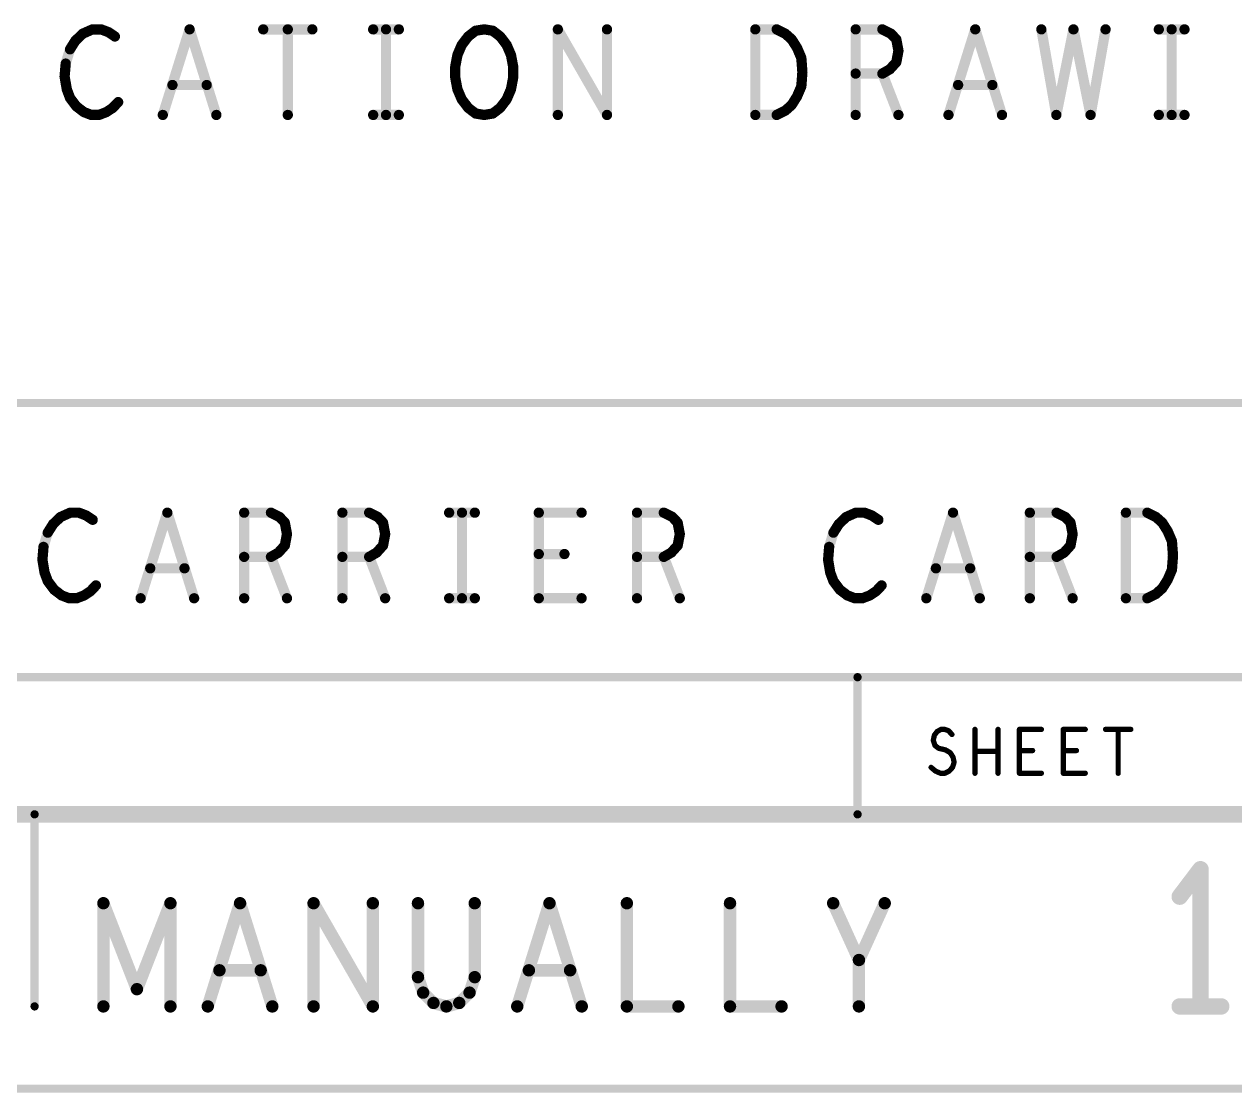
# Model space of a CAD drawing. Extents: x -14.2 to 19.9, y -5.2 to 16.9.
# Drawn here: x 15.581 to 17.788, y -5.155 to -3.207 of the extents above; entities that cross this region are included whole.
import ezdxf

# ---------------------------------------------------------------- set-up
doc = ezdxf.new("R2010")
doc.units = 0
doc.layers.get('0').update_dxf_attribs({"linetype": 'CONTINUOUS'})
doc.layers.add('FAB', color=2, linetype='CONTINUOUS')

# ---------------------------------------------------------------- blocks, each defined once
blk = doc.blocks.new('ROUND_105')
at = {"const_width": 0.0075}
blk.add_lwpolyline([(-0.00375, 0, 1), (0.00375, 0, 1)], format="xyb", close=True, dxfattribs=at)
blk = doc.blocks.new('ROUND_138')
at = {"const_width": 0.015}
blk.add_lwpolyline([(-0.0075, 0, 1), (0.0075, 0, 1)], format="xyb", close=True, dxfattribs=at)
blk = doc.blocks.new('ROUND_176')
at = {"const_width": 0.0048}
blk.add_lwpolyline([(-0.0024, 0, 1), (0.0024, 0, 1)], format="xyb", close=True, dxfattribs=at)
blk = doc.blocks.new('ROUND_177')
at = {"const_width": 0.00936}
blk.add_lwpolyline([(-0.00468, 0, 1), (0.00468, 0, 1)], format="xyb", close=True, dxfattribs=at)
blk = doc.blocks.new('ROUND_178')
at = {"const_width": 0.01128}
blk.add_lwpolyline([(-0.00564, 0, 1), (0.00564, 0, 1)], format="xyb", close=True, dxfattribs=at)

msp = doc.modelspace()

# ---------------------------------------------------------------- linework, layer by layer
at = {"layer": 'FAB'}
for points, const_width in [([(15.688, -3.2241), (15.6744, -3.2371)], 0.0187), ([(15.7056, -3.2163), (15.688, -3.2241)], 0.0187), ([(15.7212, -3.2163), (15.7056, -3.2163)], 0.0187), ([(15.7348, -3.2214), (15.7212, -3.2163)], 0.0187), ([(15.7465, -3.2293), (15.7348, -3.2214)], 0.0187), ([(15.8338, -3.3723), (15.8826, -3.2163)], 0.0187), ([(15.8826, -3.2163), (15.9314, -3.3723)], 0.0187), ([(16.0168, -3.2163), (16.1064, -3.2163)], 0.0187), ([(16.0616, -3.2163), (16.0616, -3.3723)], 0.0187), ([(16.2172, -3.2163), (16.264, -3.2163)], 0.0187), ([(16.2406, -3.2163), (16.2406, -3.3723)], 0.0187), ([(16.3786, -3.2448), (16.3904, -3.2293)], 0.0187), ([(16.3904, -3.2293), (16.404, -3.2188)], 0.0187), ([(16.404, -3.2188), (16.4196, -3.2163)], 0.0187), ([(16.4196, -3.2163), (16.4352, -3.2188)], 0.0187), ([(16.4352, -3.2188), (16.4488, -3.2293)], 0.0187), ([(16.4488, -3.2293), (16.4606, -3.2448)], 0.0187), ([(16.5538, -3.3723), (16.5538, -3.2163)], 0.0187), ([(16.5538, -3.2163), (16.6434, -3.3723)], 0.0187), ([(16.6434, -3.3723), (16.6434, -3.2163)], 0.0187), ([(16.9137, -3.3723), (16.9137, -3.2163)], 0.0187), ([(16.9137, -3.2163), (16.9527, -3.2163)], 0.0187), ([(16.9527, -3.2163), (16.9683, -3.2241)], 0.0187), ([(16.9683, -3.2241), (16.98, -3.2345)], 0.0187), ([(17.0966, -3.3723), (17.0966, -3.2163)], 0.0187), ([(17.0966, -3.2163), (17.1453, -3.2163)], 0.0187), ([(17.1453, -3.2163), (17.1609, -3.2241)], 0.0187), ([(17.1609, -3.2241), (17.1707, -3.2345)], 0.0187), ([(17.2658, -3.3723), (17.3146, -3.2163)], 0.0187), ([(17.3146, -3.2163), (17.3634, -3.3723)], 0.0187), ([(17.4351, -3.2163), (17.4624, -3.3723)], 0.0187), ([(17.4624, -3.3723), (17.4936, -3.2163)], 0.0187), ([(17.4936, -3.2163), (17.5248, -3.3723)], 0.0187), ([(17.5248, -3.3723), (17.5521, -3.2163)], 0.0187), ([(17.6492, -3.2163), (17.696, -3.2163)], 0.0187), ([(17.6726, -3.2163), (17.6726, -3.3723)], 0.0187), ([(15.6646, -3.2527), (15.6568, -3.2787)], 0.0187), ([(15.6744, -3.2371), (15.6646, -3.2527)], 0.0187), ([(16.3708, -3.263), (16.3786, -3.2448)], 0.0187), ([(16.4606, -3.2448), (16.4684, -3.263)], 0.0187), ([(16.98, -3.2345), (16.9898, -3.25)], 0.0187), ([(16.9898, -3.25), (16.9976, -3.2683)], 0.0187), ([(17.1707, -3.2345), (17.1746, -3.2553)], 0.0187), ([(16.3669, -3.2838), (16.3708, -3.263)], 0.0187), ([(16.4684, -3.263), (16.4723, -3.2838)], 0.0187), ([(16.9976, -3.2683), (16.9995, -3.2943)], 0.0187), ([(17.1746, -3.2553), (17.1707, -3.2761)], 0.0187), ([(15.6568, -3.2787), (15.6548, -3.3021)], 0.0187), ([(16.3669, -3.3047), (16.3669, -3.2838)], 0.0187), ([(16.4723, -3.2838), (16.4723, -3.3047)], 0.0187), ([(16.9995, -3.2943), (16.9976, -3.3203)], 0.0187), ([(17.1453, -3.2969), (17.0966, -3.2969)], 0.0187), ([(17.159, -3.289), (17.1453, -3.2969)], 0.0187), ([(17.1453, -3.2969), (17.1746, -3.3723)], 0.0187), ([(17.1707, -3.2761), (17.159, -3.289)], 0.0187), ([(15.6548, -3.3021), (15.6588, -3.3255)], 0.0187), ([(15.9138, -3.3177), (15.8514, -3.3177)], 0.0187), ([(16.3708, -3.3255), (16.3669, -3.3047)], 0.0187), ([(16.4723, -3.3047), (16.4684, -3.3255)], 0.0187), ([(17.3458, -3.3177), (17.2834, -3.3177)], 0.0187), ([(15.6588, -3.3255), (15.6646, -3.3411)], 0.0187), ([(15.6646, -3.3411), (15.6763, -3.3567)], 0.0187), ([(16.3786, -3.3437), (16.3708, -3.3255)], 0.0187), ([(16.4684, -3.3255), (16.4606, -3.3437)], 0.0187), ([(16.9898, -3.3385), (16.98, -3.3541)], 0.0187), ([(16.9976, -3.3203), (16.9898, -3.3385)], 0.0187), ([(15.6763, -3.3567), (15.69, -3.3671)], 0.0187), ([(15.7309, -3.3671), (15.7426, -3.3593)], 0.0187), ([(15.7426, -3.3593), (15.7524, -3.3489)], 0.0187), ([(16.3904, -3.3593), (16.3786, -3.3437)], 0.0187), ([(16.404, -3.3697), (16.3904, -3.3593)], 0.0187), ([(16.4488, -3.3593), (16.4352, -3.3697)], 0.0187), ([(16.4606, -3.3437), (16.4488, -3.3593)], 0.0187), ([(16.98, -3.3541), (16.9683, -3.3645)], 0.0187), ([(15.69, -3.3671), (15.7036, -3.3723)], 0.0187), ([(15.7036, -3.3723), (15.7172, -3.3723)], 0.0187), ([(15.7172, -3.3723), (15.7309, -3.3671)], 0.0187), ([(16.2172, -3.3723), (16.264, -3.3723)], 0.0187), ([(16.4196, -3.3723), (16.404, -3.3697)], 0.0187), ([(16.4352, -3.3697), (16.4196, -3.3723)], 0.0187), ([(16.9527, -3.3723), (16.9137, -3.3723)], 0.0187), ([(16.9683, -3.3645), (16.9527, -3.3723)], 0.0187), ([(17.6492, -3.3723), (17.696, -3.3723)], 0.0187), ([(13.7301, -3.8973), (18.8501, -3.8973)], 0.015), ([(15.6475, -4.1051), (15.6339, -4.1181)], 0.0187), ([(15.6651, -4.0973), (15.6475, -4.1051)], 0.0187), ([(15.6807, -4.0973), (15.6651, -4.0973)], 0.0187), ([(15.6943, -4.1025), (15.6807, -4.0973)], 0.0187), ([(15.706, -4.1103), (15.6943, -4.1025)], 0.0187), ([(15.7934, -4.2533), (15.8421, -4.0973)], 0.0187), ([(15.8421, -4.0973), (15.8909, -4.2533)], 0.0187), ([(15.9821, -4.2533), (15.9821, -4.0973)], 0.0187), ([(15.9821, -4.0973), (16.0309, -4.0973)], 0.0187), ([(16.0309, -4.0973), (16.0465, -4.1051)], 0.0187), ([(16.0465, -4.1051), (16.0562, -4.1155)], 0.0187), ([(16.1611, -4.2533), (16.1611, -4.0973)], 0.0187), ([(16.1611, -4.0973), (16.2099, -4.0973)], 0.0187), ([(16.2099, -4.0973), (16.2255, -4.1051)], 0.0187), ([(16.2255, -4.1051), (16.2352, -4.1155)], 0.0187), ([(16.3557, -4.0973), (16.4025, -4.0973)], 0.0187), ([(16.3791, -4.0973), (16.3791, -4.2533)], 0.0187), ([(16.5191, -4.2533), (16.5191, -4.0973)], 0.0187), ([(16.5191, -4.0973), (16.5971, -4.0973)], 0.0187), ([(16.6981, -4.2533), (16.6981, -4.0973)], 0.0187), ([(16.6981, -4.0973), (16.7469, -4.0973)], 0.0187), ([(16.7469, -4.0973), (16.7625, -4.1051)], 0.0187), ([(16.7625, -4.1051), (16.7722, -4.1155)], 0.0187), ([(17.0795, -4.1051), (17.0659, -4.1181)], 0.0187), ([(17.0971, -4.0973), (17.0795, -4.1051)], 0.0187), ([(17.1127, -4.0973), (17.0971, -4.0973)], 0.0187), ([(17.1263, -4.1025), (17.1127, -4.0973)], 0.0187), ([(17.138, -4.1103), (17.1263, -4.1025)], 0.0187), ([(17.2254, -4.2533), (17.2741, -4.0973)], 0.0187), ([(17.2741, -4.0973), (17.3229, -4.2533)], 0.0187), ([(17.4141, -4.2533), (17.4141, -4.0973)], 0.0187), ([(17.4141, -4.0973), (17.4629, -4.0973)], 0.0187), ([(17.4629, -4.0973), (17.4785, -4.1051)], 0.0187), ([(17.4785, -4.1051), (17.4882, -4.1155)], 0.0187), ([(17.5892, -4.2533), (17.5892, -4.0973)], 0.0187), ([(17.5892, -4.0973), (17.6282, -4.0973)], 0.0187), ([(17.6282, -4.0973), (17.6438, -4.1051)], 0.0187), ([(17.6438, -4.1051), (17.6555, -4.1155)], 0.0187), ([(15.6241, -4.1337), (15.6163, -4.1597)], 0.0187), ([(15.6339, -4.1181), (15.6241, -4.1337)], 0.0187), ([(16.0562, -4.1155), (16.0601, -4.1363)], 0.0187), ([(16.2352, -4.1155), (16.2391, -4.1363)], 0.0187), ([(16.7722, -4.1155), (16.7761, -4.1363)], 0.0187), ([(17.0561, -4.1337), (17.0483, -4.1597)], 0.0187), ([(17.0659, -4.1181), (17.0561, -4.1337)], 0.0187), ([(17.4882, -4.1155), (17.4921, -4.1363)], 0.0187), ([(17.6555, -4.1155), (17.6653, -4.1311)], 0.0187), ([(17.6653, -4.1311), (17.6731, -4.1493)], 0.0187), ([(16.0562, -4.1571), (16.0445, -4.1701)], 0.0187), ([(16.0601, -4.1363), (16.0562, -4.1571)], 0.0187), ([(16.2352, -4.1571), (16.2235, -4.1701)], 0.0187), ([(16.2391, -4.1363), (16.2352, -4.1571)], 0.0187), ([(16.7722, -4.1571), (16.7605, -4.1701)], 0.0187), ([(16.7761, -4.1363), (16.7722, -4.1571)], 0.0187), ([(17.4882, -4.1571), (17.4765, -4.1701)], 0.0187), ([(17.4921, -4.1363), (17.4882, -4.1571)], 0.0187), ([(17.6731, -4.1493), (17.675, -4.1753)], 0.0187), ([(15.6163, -4.1597), (15.6144, -4.1831)], 0.0187), ([(16.0309, -4.1779), (15.9821, -4.1779)], 0.0187), ([(16.0445, -4.1701), (16.0309, -4.1779)], 0.0187), ([(16.0309, -4.1779), (16.0601, -4.2533)], 0.0187), ([(16.2099, -4.1779), (16.1611, -4.1779)], 0.0187), ([(16.2235, -4.1701), (16.2099, -4.1779)], 0.0187), ([(16.2099, -4.1779), (16.2391, -4.2533)], 0.0187), ([(16.5659, -4.1727), (16.5191, -4.1727)], 0.0187), ([(16.7469, -4.1779), (16.6981, -4.1779)], 0.0187), ([(16.7605, -4.1701), (16.7469, -4.1779)], 0.0187), ([(16.7469, -4.1779), (16.7761, -4.2533)], 0.0187), ([(17.0483, -4.1597), (17.0464, -4.1831)], 0.0187), ([(17.4629, -4.1779), (17.4141, -4.1779)], 0.0187), ([(17.4765, -4.1701), (17.4629, -4.1779)], 0.0187), ([(17.4629, -4.1779), (17.4921, -4.2533)], 0.0187), ([(17.675, -4.1753), (17.6731, -4.2013)], 0.0187), ([(15.6144, -4.1831), (15.6183, -4.2065)], 0.0187), ([(15.8733, -4.1987), (15.8109, -4.1987)], 0.0187), ([(17.0464, -4.1831), (17.0503, -4.2065)], 0.0187), ([(17.3053, -4.1987), (17.2429, -4.1987)], 0.0187), ([(17.6731, -4.2013), (17.6653, -4.2195)], 0.0187), ([(15.6183, -4.2065), (15.6241, -4.2221)], 0.0187), ([(15.6241, -4.2221), (15.6358, -4.2377)], 0.0187), ([(17.0503, -4.2065), (17.0561, -4.2221)], 0.0187), ([(17.0561, -4.2221), (17.0678, -4.2377)], 0.0187), ([(17.6653, -4.2195), (17.6555, -4.2351)], 0.0187), ([(15.6358, -4.2377), (15.6495, -4.2481)], 0.0187), ([(15.6904, -4.2481), (15.7021, -4.2403)], 0.0187), ([(15.7021, -4.2403), (15.7119, -4.2299)], 0.0187), ([(17.0678, -4.2377), (17.0815, -4.2481)], 0.0187), ([(17.1224, -4.2481), (17.1341, -4.2403)], 0.0187), ([(17.1341, -4.2403), (17.1439, -4.2299)], 0.0187), ([(17.6438, -4.2455), (17.6282, -4.2533)], 0.0187), ([(17.6555, -4.2351), (17.6438, -4.2455)], 0.0187), ([(15.6495, -4.2481), (15.6631, -4.2533)], 0.0187), ([(15.6631, -4.2533), (15.6768, -4.2533)], 0.0187), ([(15.6768, -4.2533), (15.6904, -4.2481)], 0.0187), ([(16.3557, -4.2533), (16.4025, -4.2533)], 0.0187), ([(16.5971, -4.2533), (16.5191, -4.2533)], 0.0187), ([(17.0815, -4.2481), (17.0951, -4.2533)], 0.0187), ([(17.0951, -4.2533), (17.1088, -4.2533)], 0.0187), ([(17.1088, -4.2533), (17.1224, -4.2481)], 0.0187), ([(17.6282, -4.2533), (17.5892, -4.2533)], 0.0187), ([(13.7301, -4.3972), (18.8501, -4.3972)], 0.015), ([(17.1001, -4.6472), (17.1001, -4.3972)], 0.015), ([(17.2381, -4.5123), (17.2401, -4.5029)], 0.0096), ([(17.2401, -4.5029), (17.2451, -4.4963)], 0.0096), ([(17.2451, -4.4963), (17.2521, -4.4923)], 0.0096), ([(17.2521, -4.4923), (17.2591, -4.4923)], 0.0096), ([(17.2591, -4.4923), (17.2661, -4.4949)], 0.0096), ([(17.2661, -4.4949), (17.2721, -4.5016)], 0.0096), ([(17.3141, -4.5723), (17.3141, -4.4923)], 0.0096), ([(17.3561, -4.4923), (17.3561, -4.5723)], 0.0096), ([(17.3951, -4.5723), (17.3951, -4.4923)], 0.0096), ([(17.3951, -4.4923), (17.4351, -4.4923)], 0.0096), ([(17.4751, -4.5723), (17.4751, -4.4923)], 0.0096), ([(17.4751, -4.4923), (17.5151, -4.4923)], 0.0096), ([(17.5521, -4.4923), (17.5981, -4.4923)], 0.0096), ([(17.5751, -4.4923), (17.5751, -4.5723)], 0.0096), ([(17.2411, -4.5216), (17.2381, -4.5123)], 0.0096), ([(17.2481, -4.5269), (17.2411, -4.5216)], 0.0096), ([(17.2601, -4.5296), (17.2481, -4.5269)], 0.0096), ([(17.2691, -4.5349), (17.2601, -4.5296)], 0.0096), ([(17.2741, -4.5429), (17.2691, -4.5349)], 0.0096), ([(17.2761, -4.5522), (17.2741, -4.5429)], 0.0096), ([(17.3561, -4.5323), (17.3141, -4.5323)], 0.0096), ([(17.4191, -4.5309), (17.3951, -4.5309)], 0.0096), ([(17.4991, -4.5309), (17.4751, -4.5309)], 0.0096), ([(17.2341, -4.5616), (17.2421, -4.5683)], 0.0096), ([(17.2421, -4.5683), (17.2511, -4.5723)], 0.0096), ([(17.2591, -4.5723), (17.2671, -4.5683)], 0.0096), ([(17.2671, -4.5683), (17.2731, -4.5616)], 0.0096), ([(17.2731, -4.5616), (17.2761, -4.5522)], 0.0096), ([(17.2511, -4.5723), (17.2591, -4.5723)], 0.0096), ([(17.4351, -4.5723), (17.3951, -4.5723)], 0.0096), ([(17.5151, -4.5723), (17.4751, -4.5723)], 0.0096), ([(-13.1499, -4.6472), (18.8501, -4.6472)], 0.03), ([(15.6001, -4.6472), (15.6001, -4.9973)], 0.015), ([(17.7251, -4.7473), (17.6873, -4.7972)], 0.03), ([(17.7251, -4.9973), (17.7251, -4.7473)], 0.03), ([(15.7255, -4.9973), (15.7255, -4.8092)], 0.0226), ([(15.7255, -4.8092), (15.7866, -4.9659)], 0.0226), ([(15.7866, -4.9659), (15.8477, -4.8092)], 0.0226), ([(15.8477, -4.8092), (15.8477, -4.9973)], 0.0226), ([(15.9158, -4.9973), (15.9746, -4.8092)], 0.0226), ([(15.9746, -4.8092), (16.0334, -4.9973)], 0.0226), ([(16.1086, -4.9973), (16.1086, -4.8092)], 0.0226), ([(16.1086, -4.8092), (16.2166, -4.9973)], 0.0226), ([(16.2166, -4.9973), (16.2166, -4.8092)], 0.0226), ([(16.2989, -4.8092), (16.2989, -4.944)], 0.0226), ([(16.4023, -4.944), (16.4023, -4.8092)], 0.0226), ([(16.4798, -4.9973), (16.5386, -4.8092)], 0.0226), ([(16.5386, -4.8092), (16.5974, -4.9973)], 0.0226), ([(16.6796, -4.8092), (16.6796, -4.9973)], 0.0226), ([(16.8676, -4.8092), (16.8676, -4.9973)], 0.0226), ([(17.1026, -4.9127), (17.0556, -4.8092)], 0.0226), ([(17.1496, -4.8092), (17.1026, -4.9127)], 0.0226), ([(16.0122, -4.9315), (15.937, -4.9315)], 0.0226), ([(16.5762, -4.9315), (16.501, -4.9315)], 0.0226), ([(17.1026, -4.9973), (17.1026, -4.9127)], 0.0226), ([(16.2989, -4.944), (16.3083, -4.9722)], 0.0226), ([(16.3929, -4.9722), (16.4023, -4.944)], 0.0226), ([(16.3083, -4.9722), (16.3271, -4.991)], 0.0226), ([(16.3741, -4.991), (16.3929, -4.9722)], 0.0226), ([(16.3271, -4.991), (16.3506, -4.9973)], 0.0226), ([(16.3506, -4.9973), (16.3741, -4.991)], 0.0226), ([(16.6796, -4.9973), (16.7736, -4.9973)], 0.0226), ([(16.8676, -4.9973), (16.9616, -4.9973)], 0.0226), ([(17.6873, -4.9973), (17.7629, -4.9973)], 0.03), ([(19.8501, -5.1472), (-14.1499, -5.1472)], 0.015)]:
    msp.add_lwpolyline(points, dxfattribs=dict(at, const_width=const_width))

# ---------------------------------------------------------------- block references
for name, p in [('ROUND_177', (15.688, -3.2241)), ('ROUND_177', (15.688, -3.2241)), ('ROUND_177', (15.7056, -3.2163)), ('ROUND_177', (15.7056, -3.2163)), ('ROUND_177', (15.7212, -3.2163)), ('ROUND_177', (15.7212, -3.2163)), ('ROUND_177', (15.7348, -3.2214)), ('ROUND_177', (15.7348, -3.2214)), ('ROUND_177', (15.7465, -3.2293)), ('ROUND_177', (15.8826, -3.2163)), ('ROUND_177', (15.8826, -3.2163)), ('ROUND_177', (16.0168, -3.2163)), ('ROUND_177', (16.0616, -3.2163)), ('ROUND_177', (16.1064, -3.2163)), ('ROUND_177', (16.2172, -3.2163)), ('ROUND_177', (16.2406, -3.2163)), ('ROUND_177', (16.264, -3.2163)), ('ROUND_177', (16.3904, -3.2293)), ('ROUND_177', (16.3904, -3.2293)), ('ROUND_177', (16.404, -3.2188)), ('ROUND_177', (16.404, -3.2188)), ('ROUND_177', (16.4196, -3.2163)), ('ROUND_177', (16.4196, -3.2163)), ('ROUND_177', (16.4352, -3.2188)), ('ROUND_177', (16.4352, -3.2188)), ('ROUND_177', (16.4488, -3.2293)), ('ROUND_177', (16.4488, -3.2293)), ('ROUND_177', (16.5538, -3.2163)), ('ROUND_177', (16.5538, -3.2163)), ('ROUND_177', (16.6434, -3.2163)), ('ROUND_177', (16.9137, -3.2163)), ('ROUND_177', (16.9137, -3.2163)), ('ROUND_177', (16.9527, -3.2163)), ('ROUND_177', (16.9527, -3.2163)), ('ROUND_177', (16.9683, -3.2241)), ('ROUND_177', (16.9683, -3.2241)), ('ROUND_177', (17.0966, -3.2163)), ('ROUND_177', (17.0966, -3.2163)), ('ROUND_177', (17.1453, -3.2163)), ('ROUND_177', (17.1453, -3.2163)), ('ROUND_177', (17.1609, -3.2241)), ('ROUND_177', (17.1609, -3.2241)), ('ROUND_177', (17.3146, -3.2163)), ('ROUND_177', (17.3146, -3.2163)), ('ROUND_177', (17.4351, -3.2163)), ('ROUND_177', (17.4936, -3.2163)), ('ROUND_177', (17.4936, -3.2163)), ('ROUND_177', (17.5521, -3.2163)), ('ROUND_177', (17.6492, -3.2163)), ('ROUND_177', (17.6726, -3.2163)), ('ROUND_177', (17.696, -3.2163)), ('ROUND_177', (15.6646, -3.2527)), ('ROUND_177', (15.6646, -3.2527)), ('ROUND_177', (15.6744, -3.2371)), ('ROUND_177', (15.6744, -3.2371)), ('ROUND_177', (16.3786, -3.2448)), ('ROUND_177', (16.3786, -3.2448)), ('ROUND_177', (16.4606, -3.2448)), ('ROUND_177', (16.4606, -3.2448)), ('ROUND_177', (16.98, -3.2345)), ('ROUND_177', (16.98, -3.2345)), ('ROUND_177', (16.9898, -3.25)), ('ROUND_177', (16.9898, -3.25)), ('ROUND_177', (17.1707, -3.2345)), ('ROUND_177', (17.1707, -3.2345)), ('ROUND_177', (16.3708, -3.263)), ('ROUND_177', (16.3708, -3.263)), ('ROUND_177', (16.4684, -3.263)), ('ROUND_177', (16.4684, -3.263)), ('ROUND_177', (16.9976, -3.2683)), ('ROUND_177', (16.9976, -3.2683)), ('ROUND_177', (17.1746, -3.2553)), ('ROUND_177', (17.1746, -3.2553)), ('ROUND_177', (15.6568, -3.2787)), ('ROUND_177', (15.6568, -3.2787)), ('ROUND_177', (16.3669, -3.2838)), ('ROUND_177', (16.3669, -3.2838)), ('ROUND_177', (16.4723, -3.2838)), ('ROUND_177', (16.4723, -3.2838)), ('ROUND_177', (16.9995, -3.2943)), ('ROUND_177', (16.9995, -3.2943)), ('ROUND_177', (17.0966, -3.2969)), ('ROUND_177', (17.1453, -3.2969)), ('ROUND_177', (17.1453, -3.2969)), ('ROUND_177', (17.1453, -3.2969)), ('ROUND_177', (17.159, -3.289)), ('ROUND_177', (17.159, -3.289)), ('ROUND_177', (17.1707, -3.2761)), ('ROUND_177', (17.1707, -3.2761)), ('ROUND_177', (15.6548, -3.3021)), ('ROUND_177', (15.6548, -3.3021)), ('ROUND_177', (15.8514, -3.3177)), ('ROUND_177', (15.9138, -3.3177)), ('ROUND_177', (16.3669, -3.3047)), ('ROUND_177', (16.3669, -3.3047)), ('ROUND_177', (16.4723, -3.3047)), ('ROUND_177', (16.4723, -3.3047)), ('ROUND_177', (17.2834, -3.3177)), ('ROUND_177', (17.3458, -3.3177)), ('ROUND_177', (15.6588, -3.3255)), ('ROUND_177', (15.6588, -3.3255)), ('ROUND_177', (15.6646, -3.3411)), ('ROUND_177', (15.6646, -3.3411)), ('ROUND_177', (16.3708, -3.3255)), ('ROUND_177', (16.3708, -3.3255)), ('ROUND_177', (16.4684, -3.3255)), ('ROUND_177', (16.4684, -3.3255)), ('ROUND_177', (16.9898, -3.3385)), ('ROUND_177', (16.9898, -3.3385)), ('ROUND_177', (16.9976, -3.3203)), ('ROUND_177', (16.9976, -3.3203)), ('ROUND_177', (15.6763, -3.3567)), ('ROUND_177', (15.6763, -3.3567)), ('ROUND_177', (15.7426, -3.3593)), ('ROUND_177', (15.7426, -3.3593)), ('ROUND_177', (15.7524, -3.3489)), ('ROUND_177', (16.3786, -3.3437)), ('ROUND_177', (16.3786, -3.3437)), ('ROUND_177', (16.3904, -3.3593)), ('ROUND_177', (16.3904, -3.3593)), ('ROUND_177', (16.4488, -3.3593)), ('ROUND_177', (16.4488, -3.3593)), ('ROUND_177', (16.4606, -3.3437)), ('ROUND_177', (16.4606, -3.3437)), ('ROUND_177', (16.98, -3.3541)), ('ROUND_177', (16.98, -3.3541)), ('ROUND_177', (15.69, -3.3671)), ('ROUND_177', (15.69, -3.3671)), ('ROUND_177', (15.7036, -3.3723)), ('ROUND_177', (15.7036, -3.3723)), ('ROUND_177', (15.7172, -3.3723)), ('ROUND_177', (15.7172, -3.3723)), ('ROUND_177', (15.7309, -3.3671)), ('ROUND_177', (15.7309, -3.3671)), ('ROUND_177', (15.8338, -3.3723)), ('ROUND_177', (15.9314, -3.3723)), ('ROUND_177', (16.0616, -3.3723)), ('ROUND_177', (16.2172, -3.3723)), ('ROUND_177', (16.2406, -3.3723)), ('ROUND_177', (16.264, -3.3723)), ('ROUND_177', (16.404, -3.3697)), ('ROUND_177', (16.404, -3.3697)), ('ROUND_177', (16.4196, -3.3723)), ('ROUND_177', (16.4196, -3.3723)), ('ROUND_177', (16.4352, -3.3697)), ('ROUND_177', (16.4352, -3.3697)), ('ROUND_177', (16.5538, -3.3723)), ('ROUND_177', (16.6434, -3.3723)), ('ROUND_177', (16.6434, -3.3723)), ('ROUND_177', (16.9137, -3.3723)), ('ROUND_177', (16.9137, -3.3723)), ('ROUND_177', (16.9527, -3.3723)), ('ROUND_177', (16.9527, -3.3723)), ('ROUND_177', (16.9683, -3.3645)), ('ROUND_177', (16.9683, -3.3645)), ('ROUND_177', (17.0966, -3.3723)), ('ROUND_177', (17.1746, -3.3723)), ('ROUND_177', (17.2658, -3.3723)), ('ROUND_177', (17.3634, -3.3723)), ('ROUND_177', (17.4624, -3.3723)), ('ROUND_177', (17.4624, -3.3723)), ('ROUND_177', (17.5248, -3.3723)), ('ROUND_177', (17.5248, -3.3723)), ('ROUND_177', (17.6492, -3.3723)), ('ROUND_177', (17.6726, -3.3723)), ('ROUND_177', (17.696, -3.3723)), ('ROUND_177', (15.6475, -4.1051)), ('ROUND_177', (15.6475, -4.1051)), ('ROUND_177', (15.6651, -4.0973)), ('ROUND_177', (15.6651, -4.0973)), ('ROUND_177', (15.6807, -4.0973)), ('ROUND_177', (15.6807, -4.0973)), ('ROUND_177', (15.6943, -4.1025)), ('ROUND_177', (15.6943, -4.1025)), ('ROUND_177', (15.706, -4.1103)), ('ROUND_177', (15.8421, -4.0973)), ('ROUND_177', (15.8421, -4.0973)), ('ROUND_177', (15.9821, -4.0973)), ('ROUND_177', (15.9821, -4.0973)), ('ROUND_177', (16.0309, -4.0973)), ('ROUND_177', (16.0309, -4.0973)), ('ROUND_177', (16.0465, -4.1051)), ('ROUND_177', (16.0465, -4.1051)), ('ROUND_177', (16.1611, -4.0973)), ('ROUND_177', (16.1611, -4.0973)), ('ROUND_177', (16.2099, -4.0973)), ('ROUND_177', (16.2099, -4.0973)), ('ROUND_177', (16.2255, -4.1051)), ('ROUND_177', (16.2255, -4.1051)), ('ROUND_177', (16.3557, -4.0973)), ('ROUND_177', (16.3791, -4.0973)), ('ROUND_177', (16.4025, -4.0973)), ('ROUND_177', (16.5191, -4.0973)), ('ROUND_177', (16.5191, -4.0973)), ('ROUND_177', (16.5971, -4.0973)), ('ROUND_177', (16.6981, -4.0973)), ('ROUND_177', (16.6981, -4.0973)), ('ROUND_177', (16.7469, -4.0973)), ('ROUND_177', (16.7469, -4.0973)), ('ROUND_177', (16.7625, -4.1051)), ('ROUND_177', (16.7625, -4.1051)), ('ROUND_177', (17.0795, -4.1051)), ('ROUND_177', (17.0795, -4.1051)), ('ROUND_177', (17.0971, -4.0973)), ('ROUND_177', (17.0971, -4.0973)), ('ROUND_177', (17.1127, -4.0973)), ('ROUND_177', (17.1127, -4.0973)), ('ROUND_177', (17.1263, -4.1025)), ('ROUND_177', (17.1263, -4.1025)), ('ROUND_177', (17.138, -4.1103)), ('ROUND_177', (17.2741, -4.0973)), ('ROUND_177', (17.2741, -4.0973)), ('ROUND_177', (17.4141, -4.0973)), ('ROUND_177', (17.4141, -4.0973)), ('ROUND_177', (17.4629, -4.0973)), ('ROUND_177', (17.4629, -4.0973)), ('ROUND_177', (17.4785, -4.1051)), ('ROUND_177', (17.4785, -4.1051)), ('ROUND_177', (17.5892, -4.0973)), ('ROUND_177', (17.5892, -4.0973)), ('ROUND_177', (17.6282, -4.0973)), ('ROUND_177', (17.6282, -4.0973)), ('ROUND_177', (17.6438, -4.1051)), ('ROUND_177', (17.6438, -4.1051)), ('ROUND_177', (15.6241, -4.1337)), ('ROUND_177', (15.6241, -4.1337)), ('ROUND_177', (15.6339, -4.1181)), ('ROUND_177', (15.6339, -4.1181)), ('ROUND_177', (16.0562, -4.1155)), ('ROUND_177', (16.0562, -4.1155)), ('ROUND_177', (16.2352, -4.1155)), ('ROUND_177', (16.2352, -4.1155)), ('ROUND_177', (16.7722, -4.1155)), ('ROUND_177', (16.7722, -4.1155)), ('ROUND_177', (17.0561, -4.1337)), ('ROUND_177', (17.0561, -4.1337)), ('ROUND_177', (17.0659, -4.1181)), ('ROUND_177', (17.0659, -4.1181)), ('ROUND_177', (17.4882, -4.1155)), ('ROUND_177', (17.4882, -4.1155)), ('ROUND_177', (17.6555, -4.1155)), ('ROUND_177', (17.6555, -4.1155)), ('ROUND_177', (17.6653, -4.1311)), ('ROUND_177', (17.6653, -4.1311)), ('ROUND_177', (16.0562, -4.1571)), ('ROUND_177', (16.0562, -4.1571)), ('ROUND_177', (16.0601, -4.1363)), ('ROUND_177', (16.0601, -4.1363)), ('ROUND_177', (16.2352, -4.1571)), ('ROUND_177', (16.2352, -4.1571)), ('ROUND_177', (16.2391, -4.1363)), ('ROUND_177', (16.2391, -4.1363)), ('ROUND_177', (16.7722, -4.1571)), ('ROUND_177', (16.7722, -4.1571)), ('ROUND_177', (16.7761, -4.1363)), ('ROUND_177', (16.7761, -4.1363)), ('ROUND_177', (17.4882, -4.1571)), ('ROUND_177', (17.4882, -4.1571)), ('ROUND_177', (17.4921, -4.1363)), ('ROUND_177', (17.4921, -4.1363)), ('ROUND_177', (17.6731, -4.1493)), ('ROUND_177', (17.6731, -4.1493)), ('ROUND_177', (15.6163, -4.1597)), ('ROUND_177', (15.6163, -4.1597)), ('ROUND_177', (15.9821, -4.1779)), ('ROUND_177', (16.0309, -4.1779)), ('ROUND_177', (16.0309, -4.1779)), ('ROUND_177', (16.0309, -4.1779)), ('ROUND_177', (16.0445, -4.1701)), ('ROUND_177', (16.0445, -4.1701)), ('ROUND_177', (16.1611, -4.1779)), ('ROUND_177', (16.2099, -4.1779)), ('ROUND_177', (16.2099, -4.1779)), ('ROUND_177', (16.2099, -4.1779)), ('ROUND_177', (16.2235, -4.1701)), ('ROUND_177', (16.2235, -4.1701)), ('ROUND_177', (16.5191, -4.1727)), ('ROUND_177', (16.5659, -4.1727)), ('ROUND_177', (16.6981, -4.1779)), ('ROUND_177', (16.7469, -4.1779)), ('ROUND_177', (16.7469, -4.1779)), ('ROUND_177', (16.7469, -4.1779)), ('ROUND_177', (16.7605, -4.1701)), ('ROUND_177', (16.7605, -4.1701)), ('ROUND_177', (17.0483, -4.1597)), ('ROUND_177', (17.0483, -4.1597)), ('ROUND_177', (17.4141, -4.1779)), ('ROUND_177', (17.4629, -4.1779)), ('ROUND_177', (17.4629, -4.1779)), ('ROUND_177', (17.4629, -4.1779)), ('ROUND_177', (17.4765, -4.1701)), ('ROUND_177', (17.4765, -4.1701)), ('ROUND_177', (17.675, -4.1753)), ('ROUND_177', (17.675, -4.1753)), ('ROUND_177', (15.6144, -4.1831)), ('ROUND_177', (15.6144, -4.1831)), ('ROUND_177', (15.8109, -4.1987)), ('ROUND_177', (15.8733, -4.1987)), ('ROUND_177', (17.0464, -4.1831)), ('ROUND_177', (17.0464, -4.1831)), ('ROUND_177', (17.2429, -4.1987)), ('ROUND_177', (17.3053, -4.1987)), ('ROUND_177', (17.6731, -4.2013)), ('ROUND_177', (17.6731, -4.2013)), ('ROUND_177', (15.6183, -4.2065)), ('ROUND_177', (15.6183, -4.2065)), ('ROUND_177', (15.6241, -4.2221)), ('ROUND_177', (15.6241, -4.2221)), ('ROUND_177', (17.0503, -4.2065)), ('ROUND_177', (17.0503, -4.2065)), ('ROUND_177', (17.0561, -4.2221)), ('ROUND_177', (17.0561, -4.2221)), ('ROUND_177', (17.6653, -4.2195)), ('ROUND_177', (17.6653, -4.2195)), ('ROUND_177', (15.6358, -4.2377)), ('ROUND_177', (15.6358, -4.2377)), ('ROUND_177', (15.7021, -4.2403)), ('ROUND_177', (15.7021, -4.2403)), ('ROUND_177', (15.7119, -4.2299)), ('ROUND_177', (17.0678, -4.2377)), ('ROUND_177', (17.0678, -4.2377)), ('ROUND_177', (17.1341, -4.2403)), ('ROUND_177', (17.1341, -4.2403)), ('ROUND_177', (17.1439, -4.2299)), ('ROUND_177', (17.6438, -4.2455)), ('ROUND_177', (17.6438, -4.2455)), ('ROUND_177', (17.6555, -4.2351)), ('ROUND_177', (17.6555, -4.2351)), ('ROUND_177', (15.6495, -4.2481)), ('ROUND_177', (15.6495, -4.2481)), ('ROUND_177', (15.6631, -4.2533)), ('ROUND_177', (15.6631, -4.2533)), ('ROUND_177', (15.6768, -4.2533)), ('ROUND_177', (15.6768, -4.2533)), ('ROUND_177', (15.6904, -4.2481)), ('ROUND_177', (15.6904, -4.2481)), ('ROUND_177', (15.7934, -4.2533)), ('ROUND_177', (15.8909, -4.2533)), ('ROUND_177', (15.9821, -4.2533)), ('ROUND_177', (16.0601, -4.2533)), ('ROUND_177', (16.1611, -4.2533)), ('ROUND_177', (16.2391, -4.2533)), ('ROUND_177', (16.3557, -4.2533)), ('ROUND_177', (16.3791, -4.2533)), ('ROUND_177', (16.4025, -4.2533)), ('ROUND_177', (16.5191, -4.2533)), ('ROUND_177', (16.5191, -4.2533)), ('ROUND_177', (16.5971, -4.2533)), ('ROUND_177', (16.6981, -4.2533)), ('ROUND_177', (16.7761, -4.2533)), ('ROUND_177', (17.0815, -4.2481)), ('ROUND_177', (17.0815, -4.2481)), ('ROUND_177', (17.0951, -4.2533)), ('ROUND_177', (17.0951, -4.2533)), ('ROUND_177', (17.1088, -4.2533)), ('ROUND_177', (17.1088, -4.2533)), ('ROUND_177', (17.1224, -4.2481)), ('ROUND_177', (17.1224, -4.2481)), ('ROUND_177', (17.2254, -4.2533)), ('ROUND_177', (17.3229, -4.2533)), ('ROUND_177', (17.4141, -4.2533)), ('ROUND_177', (17.4921, -4.2533)), ('ROUND_177', (17.5892, -4.2533)), ('ROUND_177', (17.5892, -4.2533)), ('ROUND_177', (17.6282, -4.2533)), ('ROUND_177', (17.6282, -4.2533)), ('ROUND_105', (17.1001, -4.3972)), ('ROUND_176', (17.2401, -4.5029)), ('ROUND_176', (17.2401, -4.5029)), ('ROUND_176', (17.2451, -4.4963)), ('ROUND_176', (17.2451, -4.4963)), ('ROUND_176', (17.2521, -4.4923)), ('ROUND_176', (17.2521, -4.4923)), ('ROUND_176', (17.2591, -4.4923)), ('ROUND_176', (17.2591, -4.4923)), ('ROUND_176', (17.2661, -4.4949)), ('ROUND_176', (17.2661, -4.4949)), ('ROUND_176', (17.2721, -4.5016)), ('ROUND_176', (17.3141, -4.4923)), ('ROUND_176', (17.3561, -4.4923)), ('ROUND_176', (17.3951, -4.4923)), ('ROUND_176', (17.3951, -4.4923)), ('ROUND_176', (17.4351, -4.4923)), ('ROUND_176', (17.4751, -4.4923)), ('ROUND_176', (17.4751, -4.4923)), ('ROUND_176', (17.5151, -4.4923)), ('ROUND_176', (17.5521, -4.4923)), ('ROUND_176', (17.5751, -4.4923)), ('ROUND_176', (17.5981, -4.4923)), ('ROUND_176', (17.2381, -4.5123)), ('ROUND_176', (17.2381, -4.5123)), ('ROUND_176', (17.2411, -4.5216)), ('ROUND_176', (17.2411, -4.5216)), ('ROUND_176', (17.2481, -4.5269)), ('ROUND_176', (17.2481, -4.5269)), ('ROUND_176', (17.2601, -4.5296)), ('ROUND_176', (17.2601, -4.5296)), ('ROUND_176', (17.2691, -4.5349)), ('ROUND_176', (17.2691, -4.5349)), ('ROUND_176', (17.2741, -4.5429)), ('ROUND_176', (17.2741, -4.5429)), ('ROUND_176', (17.3141, -4.5323)), ('ROUND_176', (17.3561, -4.5323)), ('ROUND_176', (17.3951, -4.5309)), ('ROUND_176', (17.4191, -4.5309)), ('ROUND_176', (17.4751, -4.5309)), ('ROUND_176', (17.4991, -4.5309)), ('ROUND_176', (17.2341, -4.5616)), ('ROUND_176', (17.2421, -4.5683)), ('ROUND_176', (17.2421, -4.5683)), ('ROUND_176', (17.2671, -4.5683)), ('ROUND_176', (17.2671, -4.5683)), ('ROUND_176', (17.2731, -4.5616)), ('ROUND_176', (17.2731, -4.5616)), ('ROUND_176', (17.2761, -4.5522)), ('ROUND_176', (17.2761, -4.5522)), ('ROUND_176', (17.2511, -4.5723)), ('ROUND_176', (17.2511, -4.5723)), ('ROUND_176', (17.2591, -4.5723)), ('ROUND_176', (17.2591, -4.5723)), ('ROUND_176', (17.3141, -4.5723)), ('ROUND_176', (17.3561, -4.5723)), ('ROUND_176', (17.3951, -4.5723)), ('ROUND_176', (17.3951, -4.5723)), ('ROUND_176', (17.4351, -4.5723)), ('ROUND_176', (17.4751, -4.5723)), ('ROUND_176', (17.4751, -4.5723)), ('ROUND_176', (17.5151, -4.5723)), ('ROUND_176', (17.5751, -4.5723)), ('ROUND_105', (15.6001, -4.6472)), ('ROUND_105', (17.1001, -4.6472)), ('ROUND_138', (17.7251, -4.7473)), ('ROUND_138', (17.7251, -4.7473)), ('ROUND_138', (17.6873, -4.7972)), ('ROUND_178', (15.7255, -4.8092)), ('ROUND_178', (15.7255, -4.8092)), ('ROUND_178', (15.8477, -4.8092)), ('ROUND_178', (15.8477, -4.8092)), ('ROUND_178', (15.9746, -4.8092)), ('ROUND_178', (15.9746, -4.8092)), ('ROUND_178', (16.1086, -4.8092)), ('ROUND_178', (16.1086, -4.8092)), ('ROUND_178', (16.2166, -4.8092)), ('ROUND_178', (16.2989, -4.8092)), ('ROUND_178', (16.4023, -4.8092)), ('ROUND_178', (16.5386, -4.8092)), ('ROUND_178', (16.5386, -4.8092)), ('ROUND_178', (16.6796, -4.8092)), ('ROUND_178', (16.8676, -4.8092)), ('ROUND_178', (17.0556, -4.8092)), ('ROUND_178', (17.1496, -4.8092)), ('ROUND_178', (15.937, -4.9315)), ('ROUND_178', (16.0122, -4.9315)), ('ROUND_178', (16.501, -4.9315)), ('ROUND_178', (16.5762, -4.9315)), ('ROUND_178', (17.1026, -4.9127)), ('ROUND_178', (17.1026, -4.9127)), ('ROUND_178', (17.1026, -4.9127)), ('ROUND_178', (16.2989, -4.944)), ('ROUND_178', (16.2989, -4.944)), ('ROUND_178', (16.4023, -4.944)), ('ROUND_178', (16.4023, -4.944)), ('ROUND_178', (15.7866, -4.9659)), ('ROUND_178', (15.7866, -4.9659)), ('ROUND_178', (16.3083, -4.9722)), ('ROUND_178', (16.3083, -4.9722)), ('ROUND_178', (16.3929, -4.9722)), ('ROUND_178', (16.3929, -4.9722)), ('ROUND_178', (15.7255, -4.9973)), ('ROUND_178', (15.8477, -4.9973)), ('ROUND_178', (15.9158, -4.9973)), ('ROUND_178', (16.0334, -4.9973)), ('ROUND_178', (16.1086, -4.9973)), ('ROUND_178', (16.2166, -4.9973)), ('ROUND_178', (16.2166, -4.9973)), ('ROUND_178', (16.3271, -4.991)), ('ROUND_178', (16.3271, -4.991)), ('ROUND_178', (16.3506, -4.9973)), ('ROUND_178', (16.3506, -4.9973)), ('ROUND_178', (16.3741, -4.991)), ('ROUND_178', (16.3741, -4.991)), ('ROUND_178', (16.4798, -4.9973)), ('ROUND_178', (16.5974, -4.9973)), ('ROUND_178', (16.6796, -4.9973)), ('ROUND_178', (16.6796, -4.9973)), ('ROUND_178', (16.7736, -4.9973)), ('ROUND_178', (16.8676, -4.9973)), ('ROUND_178', (16.8676, -4.9973)), ('ROUND_178', (16.9616, -4.9973)), ('ROUND_178', (17.1026, -4.9973)), ('ROUND_138', (17.6873, -4.9973)), ('ROUND_138', (17.7251, -4.9973)), ('ROUND_138', (17.7629, -4.9973)), ('ROUND_105', (15.6001, -4.9973))]:
    msp.add_blockref(name, p, dxfattribs=at)

doc.saveas('drawing.dxf')
